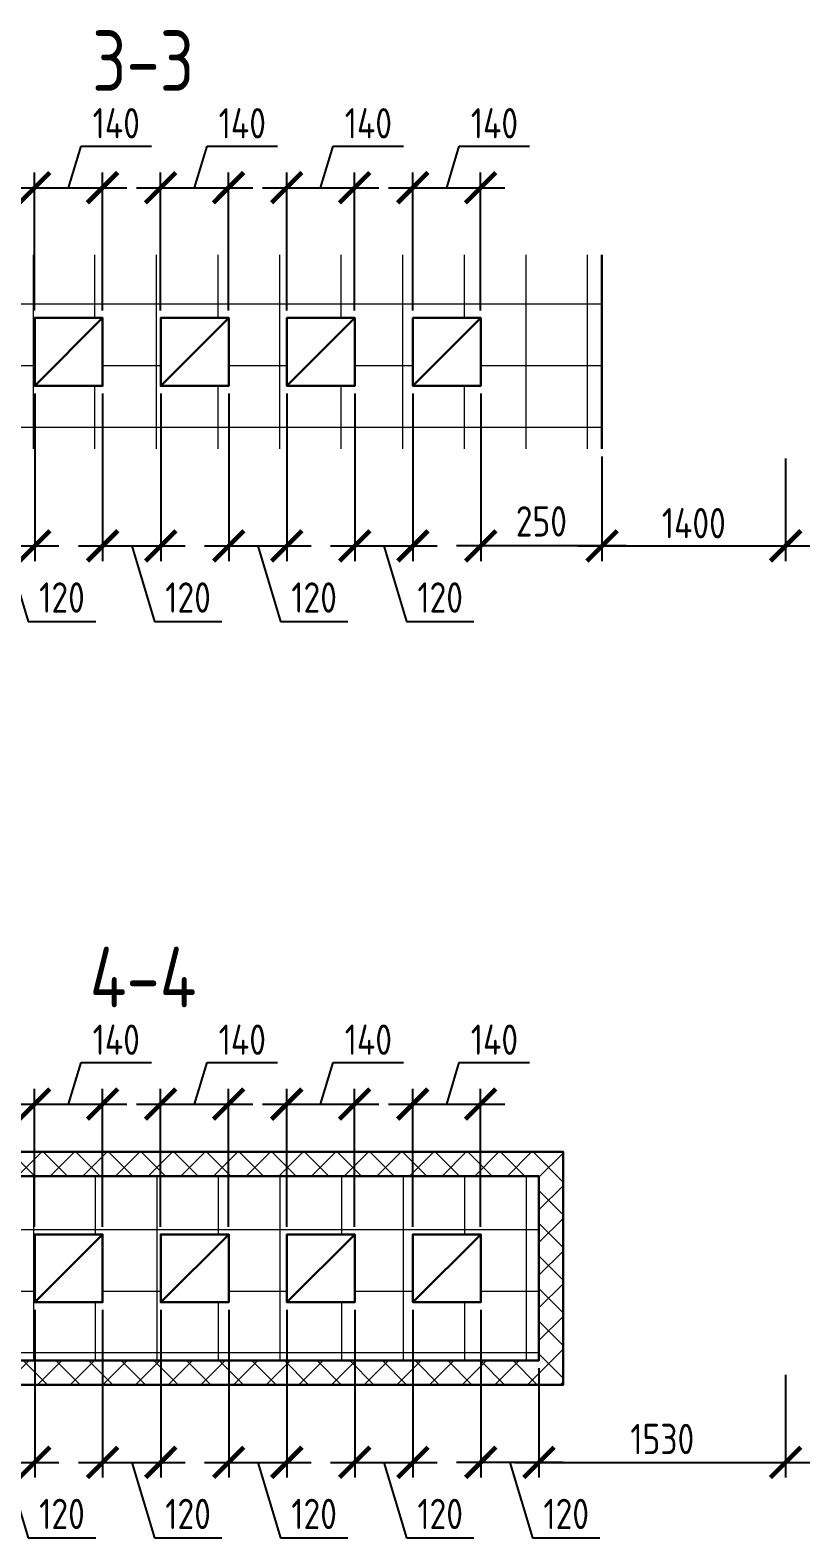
# Model space of a CAD drawing. Header units: millimetres. Extents: x -56498 to 234605, y -296269 to -29969.
# Drawn here: x 182081 to 183690, y -289684 to -286575 of the extents above; entities that cross this region are included whole.
import ezdxf
from ezdxf.enums import TextEntityAlignment as Align

# ---------------------------------------------------------------- set-up
doc = ezdxf.new("R2010")
doc.units = ezdxf.units.MM
doc.header["$LTSCALE"] = 100
doc.header["$PDMODE"] = 35
for name, color, linetype, lineweight in [('0.3', 7, 'Continuous', 30), ('Примітки 0.09', 200, 'Continuous', 9), ('Розміри 0.09', 5, 'Continuous', 9), ('Штрихування 0.09', 253, 'Continuous', 9)]:
    doc.layers.add(name, color=color, linetype=linetype, lineweight=lineweight)
doc.styles.add('GOST 2.304', font='CS_Gost2304.shx')
doc.dimstyles.new('SPDS', dxfattribs={"dimscale": 100, "dimtxt": 2.5, "dimasz": 2.5, "dimexe": 1.25, "dimexo": 0.625, "dimtad": 1, "dimrnd": 0.001, "dimtxsty": 'GOST 2.304', "dimblk": 'ARCHTICK', "dimcen": 2.5, "dimdle": 2, "dimadec": 0, "dimazin": 2, "dimtfac": 0.75, "dimtmove": 1, "dimatfit": 3, "dimfxl": 0, "dimtolj": 1, "dimarcsym": 0})

# ---------------------------------------------------------------- blocks, each defined once
blk = doc.blocks.new('_ArchTick')
at = {"color": 0, "linetype": 'ByBlock', "const_width": 0.15}
blk.add_lwpolyline([(-0.5, -0.5), (0.5, 0.5)], dxfattribs=at)
blk = doc.blocks.new('*D832')
at = {"layer": 'Defpoints', "color": 0, "transparency": 16777216}
for p in [(183260.9210565434, -287438.5828073531), (183639.624003965, -287442.4646420876), (183639.624003965, -287638.5828073531)]:
    blk.add_point(p, dxfattribs=at)
at = {"layer": 'Розміри 0.09', "color": 0, "lineweight": -2, "transparency": 16777216}
for p, q in [((183260.9210565434, -287454.2078073531), (183260.9210565434, -287669.8328073531)), ((183639.624003965, -287458.0896420876), (183639.624003965, -287669.8328073531)), ((183210.9210565434, -287638.5828073531), (183689.624003965, -287638.5828073531))]:
    blk.add_line(p, q, dxfattribs=at)
at = {"layer": 'Розміри 0.09', "color": 0, "lineweight": -2, "transparency": 16777216, "xscale": 62.5, "yscale": 62.5, "zscale": 62.5, "rotation": 180}
blk.add_blockref('_ArchTick', (183260.9210565434, -287638.5828073531), dxfattribs=at)
at = {"layer": 'Розміри 0.09', "color": 0, "lineweight": -2, "transparency": 16777216, "xscale": 62.5, "yscale": 62.5, "zscale": 62.5}
blk.add_blockref('_ArchTick', (183639.624003965, -287638.5828073531), dxfattribs=at)
at = {"layer": 'Розміри 0.09', "color": 0, "transparency": 16777216, "insert": (183450.2725302542, -287591.7078073531), "char_height": 62.5, "attachment_point": 5, "style": 'GOST 2.304'}
blk.add_mtext('\\A1;1400', dxfattribs=at)
blk = doc.blocks.new('*D833')
at = {"layer": 'Defpoints', "color": 0, "transparency": 16777216}
for p in [(182230.6339383752, -286899.9527227195), (182090.6339383752, -287168.5828073529), (182230.6339383752, -287168.5828073529)]:
    blk.add_point(p, dxfattribs=at)
at = {"layer": 'Розміри 0.09', "color": 0, "lineweight": -2, "transparency": 16777216}
for p, q in [((182160.6339383752, -286899.9527227195), (182186.4151883752, -286814.0152227195)), ((182186.4151883752, -286814.0152227195), (182331.7276883752, -286814.0152227195)), ((182090.6339383752, -287152.9578073529), (182090.6339383752, -286868.7027227195)), ((182230.6339383752, -287152.9578073529), (182230.6339383752, -286868.7027227195)), ((182040.6339383752, -286899.9527227195), (182280.6339383752, -286899.9527227195))]:
    blk.add_line(p, q, dxfattribs=at)
at = {"layer": 'Розміри 0.09', "color": 0, "lineweight": -2, "transparency": 16777216, "xscale": 62.5, "yscale": 62.5, "zscale": 62.5, "rotation": 180}
blk.add_blockref('_ArchTick', (182090.6339383752, -286899.9527227195), dxfattribs=at)
at = {"layer": 'Розміри 0.09', "color": 0, "lineweight": -2, "transparency": 16777216, "xscale": 62.5, "yscale": 62.5, "zscale": 62.5}
blk.add_blockref('_ArchTick', (182230.6339383752, -286899.9527227195), dxfattribs=at)
at = {"layer": 'Розміри 0.09', "color": 0, "transparency": 16777216, "insert": (182259.0714383752, -286767.1402227195), "char_height": 62.5, "attachment_point": 5, "style": 'GOST 2.304'}
blk.add_mtext('\\A1;140', dxfattribs=at)
blk = doc.blocks.new('*D835')
at = {"layer": 'Defpoints', "color": 0, "transparency": 16777216}
for p in [(182490.6339383751, -286899.9527227195), (182350.6339383751, -287168.5828073529), (182490.6339383751, -287168.5828073529)]:
    blk.add_point(p, dxfattribs=at)
at = {"layer": 'Розміри 0.09', "color": 0, "lineweight": -2, "transparency": 16777216}
for p, q in [((182420.6339383751, -286899.9527227195), (182446.4151883751, -286814.0152227195)), ((182446.4151883751, -286814.0152227195), (182591.7276883751, -286814.0152227195)), ((182350.6339383751, -287152.9578073529), (182350.6339383751, -286868.7027227195)), ((182490.6339383751, -287152.9578073529), (182490.6339383751, -286868.7027227195)), ((182300.6339383751, -286899.9527227195), (182540.6339383751, -286899.9527227195))]:
    blk.add_line(p, q, dxfattribs=at)
at = {"layer": 'Розміри 0.09', "color": 0, "lineweight": -2, "transparency": 16777216, "xscale": 62.5, "yscale": 62.5, "zscale": 62.5, "rotation": 180}
blk.add_blockref('_ArchTick', (182350.6339383751, -286899.9527227195), dxfattribs=at)
at = {"layer": 'Розміри 0.09', "color": 0, "lineweight": -2, "transparency": 16777216, "xscale": 62.5, "yscale": 62.5, "zscale": 62.5}
blk.add_blockref('_ArchTick', (182490.6339383751, -286899.9527227195), dxfattribs=at)
at = {"layer": 'Розміри 0.09', "color": 0, "transparency": 16777216, "insert": (182519.0714383751, -286767.1402227195), "char_height": 62.5, "attachment_point": 5, "style": 'GOST 2.304'}
blk.add_mtext('\\A1;140', dxfattribs=at)
blk = doc.blocks.new('*D836')
at = {"layer": 'Defpoints', "color": 0, "transparency": 16777216}
for p in [(182750.6339383751, -286899.9527227195), (182610.6339383751, -287168.5828073529), (182750.6339383751, -287168.5828073529)]:
    blk.add_point(p, dxfattribs=at)
at = {"layer": 'Розміри 0.09', "color": 0, "lineweight": -2, "transparency": 16777216}
for p, q in [((182680.6339383751, -286899.9527227195), (182706.4151883751, -286814.0152227195)), ((182706.4151883751, -286814.0152227195), (182851.7276883751, -286814.0152227195)), ((182610.6339383751, -287152.9578073529), (182610.6339383751, -286868.7027227195)), ((182750.6339383751, -287152.9578073529), (182750.6339383751, -286868.7027227195)), ((182560.6339383751, -286899.9527227195), (182800.6339383751, -286899.9527227195))]:
    blk.add_line(p, q, dxfattribs=at)
at = {"layer": 'Розміри 0.09', "color": 0, "lineweight": -2, "transparency": 16777216, "xscale": 62.5, "yscale": 62.5, "zscale": 62.5, "rotation": 180}
blk.add_blockref('_ArchTick', (182610.6339383751, -286899.9527227195), dxfattribs=at)
at = {"layer": 'Розміри 0.09', "color": 0, "lineweight": -2, "transparency": 16777216, "xscale": 62.5, "yscale": 62.5, "zscale": 62.5}
blk.add_blockref('_ArchTick', (182750.6339383751, -286899.9527227195), dxfattribs=at)
at = {"layer": 'Розміри 0.09', "color": 0, "transparency": 16777216, "insert": (182779.0714383751, -286767.1402227195), "char_height": 62.5, "attachment_point": 5, "style": 'GOST 2.304'}
blk.add_mtext('\\A1;140', dxfattribs=at)
blk = doc.blocks.new('*D837')
at = {"layer": 'Defpoints', "color": 0, "transparency": 16777216}
for p in [(183010.6339383751, -286899.9527227195), (182870.6339383751, -287168.5828073529), (183010.6339383751, -287168.5828073529)]:
    blk.add_point(p, dxfattribs=at)
at = {"layer": 'Розміри 0.09', "color": 0, "lineweight": -2, "transparency": 16777216}
for p, q in [((182940.6339383751, -286899.9527227195), (182966.4151883751, -286814.0152227195)), ((182966.4151883751, -286814.0152227195), (183111.7276883751, -286814.0152227195)), ((182870.6339383751, -287152.9578073529), (182870.6339383751, -286868.7027227195)), ((183010.6339383751, -287152.9578073529), (183010.6339383751, -286868.7027227195)), ((182820.6339383751, -286899.9527227195), (183060.6339383751, -286899.9527227195))]:
    blk.add_line(p, q, dxfattribs=at)
at = {"layer": 'Розміри 0.09', "color": 0, "lineweight": -2, "transparency": 16777216, "xscale": 62.5, "yscale": 62.5, "zscale": 62.5, "rotation": 180}
blk.add_blockref('_ArchTick', (182870.6339383751, -286899.9527227195), dxfattribs=at)
at = {"layer": 'Розміри 0.09', "color": 0, "lineweight": -2, "transparency": 16777216, "xscale": 62.5, "yscale": 62.5, "zscale": 62.5}
blk.add_blockref('_ArchTick', (183010.6339383751, -286899.9527227195), dxfattribs=at)
at = {"layer": 'Розміри 0.09', "color": 0, "transparency": 16777216, "insert": (183039.0714383751, -286767.1402227195), "char_height": 62.5, "attachment_point": 5, "style": 'GOST 2.304'}
blk.add_mtext('\\A1;140', dxfattribs=at)
blk = doc.blocks.new('*D839')
at = {"layer": 'Defpoints', "color": 0, "transparency": 16777216}
for p in [(183010.9210565435, -287308.5828073541), (183260.9210565435, -287438.5828073541), (183010.9210565435, -287638.5828073531)]:
    blk.add_point(p, dxfattribs=at)
at = {"layer": 'Розміри 0.09', "color": 0, "lineweight": -2, "transparency": 16777216}
for p, q in [((183010.9210565435, -287324.2078073541), (183010.9210565435, -287669.8328073531)), ((183260.9210565435, -287454.2078073541), (183260.9210565435, -287669.8328073531)), ((183310.9210565435, -287638.5828073531), (182960.9210565435, -287638.5828073531))]:
    blk.add_line(p, q, dxfattribs=at)
at = {"layer": 'Розміри 0.09', "color": 0, "lineweight": -2, "transparency": 16777216, "xscale": 62.5, "yscale": 62.5, "zscale": 62.5, "rotation": 180}
blk.add_blockref('_ArchTick', (183010.9210565435, -287638.5828073531), dxfattribs=at)
at = {"layer": 'Розміри 0.09', "color": 0, "lineweight": -2, "transparency": 16777216, "xscale": 62.5, "yscale": 62.5, "zscale": 62.5}
blk.add_blockref('_ArchTick', (183260.9210565435, -287638.5828073531), dxfattribs=at)
at = {"layer": 'Розміри 0.09', "color": 0, "transparency": 16777216, "insert": (183135.9210565435, -287587.9927452857), "char_height": 62.5, "attachment_point": 5, "style": 'GOST 2.304'}
blk.add_mtext('\\A1;250', dxfattribs=at)
blk = doc.blocks.new('*D840')
at = {"layer": 'Defpoints', "color": 0, "transparency": 16777216}
for p in [(182750.9210565435, -287308.5828073541), (182870.9210565435, -287308.5828073541), (182870.9210565435, -287638.5828073531)]:
    blk.add_point(p, dxfattribs=at)
at = {"layer": 'Розміри 0.09', "color": 0, "lineweight": -2, "transparency": 16777216}
for p, q in [((182750.9210565435, -287324.2078073541), (182750.9210565435, -287669.8328073531)), ((182870.9210565435, -287324.2078073541), (182870.9210565435, -287669.8328073531)), ((182700.9210565435, -287638.5828073531), (182920.9210565435, -287638.5828073531)), ((182810.9210565435, -287638.5828073531), (182857.6308867601, -287794.2822414082)), ((182857.6308867601, -287794.2822414082), (182996.6933867601, -287794.2822414082))]:
    blk.add_line(p, q, dxfattribs=at)
at = {"layer": 'Розміри 0.09', "color": 0, "lineweight": -2, "transparency": 16777216, "xscale": 62.5, "yscale": 62.5, "zscale": 62.5, "rotation": 180}
blk.add_blockref('_ArchTick', (182750.9210565435, -287638.5828073531), dxfattribs=at)
at = {"layer": 'Розміри 0.09', "color": 0, "lineweight": -2, "transparency": 16777216, "xscale": 62.5, "yscale": 62.5, "zscale": 62.5}
blk.add_blockref('_ArchTick', (182870.9210565435, -287638.5828073531), dxfattribs=at)
at = {"layer": 'Розміри 0.09', "color": 0, "transparency": 16777216, "insert": (182927.1621367601, -287744.9865967232), "char_height": 62.5, "attachment_point": 5, "style": 'GOST 2.304'}
blk.add_mtext('\\A1;120', dxfattribs=at)
blk = doc.blocks.new('*D841')
at = {"layer": 'Defpoints', "color": 0, "transparency": 16777216}
for p in [(182490.9210565435, -287308.5828073541), (182610.9210565435, -287308.5828073541), (182610.9210565435, -287638.5828073531)]:
    blk.add_point(p, dxfattribs=at)
at = {"layer": 'Розміри 0.09', "color": 0, "lineweight": -2, "transparency": 16777216}
for p, q in [((182490.9210565435, -287324.2078073541), (182490.9210565435, -287669.8328073531)), ((182610.9210565435, -287324.2078073541), (182610.9210565435, -287669.8328073531)), ((182440.9210565435, -287638.5828073531), (182660.9210565435, -287638.5828073531)), ((182550.9210565435, -287638.5828073531), (182597.6308867601, -287794.2822414082)), ((182597.6308867601, -287794.2822414082), (182736.6933867601, -287794.2822414082))]:
    blk.add_line(p, q, dxfattribs=at)
at = {"layer": 'Розміри 0.09', "color": 0, "lineweight": -2, "transparency": 16777216, "xscale": 62.5, "yscale": 62.5, "zscale": 62.5, "rotation": 180}
blk.add_blockref('_ArchTick', (182490.9210565435, -287638.5828073531), dxfattribs=at)
at = {"layer": 'Розміри 0.09', "color": 0, "lineweight": -2, "transparency": 16777216, "xscale": 62.5, "yscale": 62.5, "zscale": 62.5}
blk.add_blockref('_ArchTick', (182610.9210565435, -287638.5828073531), dxfattribs=at)
at = {"layer": 'Розміри 0.09', "color": 0, "transparency": 16777216, "insert": (182667.1621367601, -287744.9865967232), "char_height": 62.5, "attachment_point": 5, "style": 'GOST 2.304'}
blk.add_mtext('\\A1;120', dxfattribs=at)
blk = doc.blocks.new('*D842')
at = {"layer": 'Defpoints', "color": 0, "transparency": 16777216}
for p in [(182230.9210565436, -287308.5828073541), (182350.9210565436, -287308.5828073541), (182350.9210565436, -287638.5828073531)]:
    blk.add_point(p, dxfattribs=at)
at = {"layer": 'Розміри 0.09', "color": 0, "lineweight": -2, "transparency": 16777216}
for p, q in [((182230.9210565436, -287324.2078073541), (182230.9210565436, -287669.8328073531)), ((182350.9210565436, -287324.2078073541), (182350.9210565436, -287669.8328073531)), ((182180.9210565436, -287638.5828073531), (182400.9210565436, -287638.5828073531)), ((182290.9210565436, -287638.5828073531), (182337.6308867601, -287794.2822414082)), ((182337.6308867601, -287794.2822414082), (182476.6933867601, -287794.2822414082))]:
    blk.add_line(p, q, dxfattribs=at)
at = {"layer": 'Розміри 0.09', "color": 0, "lineweight": -2, "transparency": 16777216, "xscale": 62.5, "yscale": 62.5, "zscale": 62.5, "rotation": 180}
blk.add_blockref('_ArchTick', (182230.9210565436, -287638.5828073531), dxfattribs=at)
at = {"layer": 'Розміри 0.09', "color": 0, "lineweight": -2, "transparency": 16777216, "xscale": 62.5, "yscale": 62.5, "zscale": 62.5}
blk.add_blockref('_ArchTick', (182350.9210565436, -287638.5828073531), dxfattribs=at)
at = {"layer": 'Розміри 0.09', "color": 0, "transparency": 16777216, "insert": (182407.1621367601, -287744.9865967232), "char_height": 62.5, "attachment_point": 5, "style": 'GOST 2.304'}
blk.add_mtext('\\A1;120', dxfattribs=at)
blk = doc.blocks.new('*D843')
at = {"layer": 'Defpoints', "color": 0, "transparency": 16777216}
for p in [(181970.9210565436, -287308.5828073542), (182090.9210565436, -287308.5828073542), (182090.9210565436, -287638.5828073531)]:
    blk.add_point(p, dxfattribs=at)
at = {"layer": 'Розміри 0.09', "color": 0, "lineweight": -2, "transparency": 16777216}
for p, q in [((181970.9210565436, -287324.2078073542), (181970.9210565436, -287669.8328073531)), ((182090.9210565436, -287324.2078073542), (182090.9210565436, -287669.8328073531)), ((181920.9210565436, -287638.5828073531), (182140.9210565436, -287638.5828073531)), ((182030.9210565436, -287638.5828073531), (182077.6308867601, -287794.2822414082)), ((182077.6308867601, -287794.2822414082), (182216.6933867601, -287794.2822414082))]:
    blk.add_line(p, q, dxfattribs=at)
at = {"layer": 'Розміри 0.09', "color": 0, "lineweight": -2, "transparency": 16777216, "xscale": 62.5, "yscale": 62.5, "zscale": 62.5, "rotation": 180}
blk.add_blockref('_ArchTick', (181970.9210565436, -287638.5828073531), dxfattribs=at)
at = {"layer": 'Розміри 0.09', "color": 0, "lineweight": -2, "transparency": 16777216, "xscale": 62.5, "yscale": 62.5, "zscale": 62.5}
blk.add_blockref('_ArchTick', (182090.9210565436, -287638.5828073531), dxfattribs=at)
at = {"layer": 'Розміри 0.09', "color": 0, "transparency": 16777216, "insert": (182147.1621367601, -287744.9865967232), "char_height": 62.5, "attachment_point": 5, "style": 'GOST 2.304'}
blk.add_mtext('\\A1;120', dxfattribs=at)
blk = doc.blocks.new('*D891')
at = {"layer": 'Defpoints', "color": 0, "transparency": 16777216}
for p in [(183130.9210565435, -289318.1462649386), (183639.624003965, -289332.0280996742), (183639.624003965, -289528.1462649397)]:
    blk.add_point(p, dxfattribs=at)
at = {"layer": 'Розміри 0.09', "color": 0, "lineweight": -2, "transparency": 16777216}
for p, q in [((183130.9210565435, -289333.7712649386), (183130.9210565435, -289559.3962649397)), ((183639.624003965, -289347.6530996742), (183639.624003965, -289559.3962649397)), ((183080.9210565435, -289528.1462649397), (183689.624003965, -289528.1462649397))]:
    blk.add_line(p, q, dxfattribs=at)
at = {"layer": 'Розміри 0.09', "color": 0, "lineweight": -2, "transparency": 16777216, "xscale": 62.5, "yscale": 62.5, "zscale": 62.5, "rotation": 180}
blk.add_blockref('_ArchTick', (183130.9210565435, -289528.1462649397), dxfattribs=at)
at = {"layer": 'Розміри 0.09', "color": 0, "lineweight": -2, "transparency": 16777216, "xscale": 62.5, "yscale": 62.5, "zscale": 62.5}
blk.add_blockref('_ArchTick', (183639.624003965, -289528.1462649397), dxfattribs=at)
at = {"layer": 'Розміри 0.09', "color": 0, "transparency": 16777216, "insert": (183385.2725302542, -289479.9768475574), "char_height": 62.5, "attachment_point": 5, "style": 'GOST 2.304'}
blk.add_mtext('\\A1;1530', dxfattribs=at)
blk = doc.blocks.new('*D878')
at = {"layer": 'Defpoints', "color": 0, "transparency": 16777216}
for p in [(182230.6339383752, -288789.5161803061), (182090.6339383752, -289058.1462649396), (182230.6339383752, -289058.1462649396)]:
    blk.add_point(p, dxfattribs=at)
at = {"layer": 'Розміри 0.09', "color": 0, "lineweight": -2, "transparency": 16777216}
for p, q in [((182160.6339383752, -288789.5161803061), (182186.4151883752, -288703.5786803061)), ((182186.4151883752, -288703.5786803061), (182331.7276883752, -288703.5786803061)), ((182090.6339383752, -289042.5212649396), (182090.6339383752, -288758.2661803061)), ((182230.6339383752, -289042.5212649396), (182230.6339383752, -288758.2661803061)), ((182040.6339383752, -288789.5161803061), (182280.6339383752, -288789.5161803061))]:
    blk.add_line(p, q, dxfattribs=at)
at = {"layer": 'Розміри 0.09', "color": 0, "lineweight": -2, "transparency": 16777216, "xscale": 62.5, "yscale": 62.5, "zscale": 62.5, "rotation": 180}
blk.add_blockref('_ArchTick', (182090.6339383752, -288789.5161803061), dxfattribs=at)
at = {"layer": 'Розміри 0.09', "color": 0, "lineweight": -2, "transparency": 16777216, "xscale": 62.5, "yscale": 62.5, "zscale": 62.5}
blk.add_blockref('_ArchTick', (182230.6339383752, -288789.5161803061), dxfattribs=at)
at = {"layer": 'Розміри 0.09', "color": 0, "transparency": 16777216, "insert": (182259.0714383752, -288656.7036803061), "char_height": 62.5, "attachment_point": 5, "style": 'GOST 2.304'}
blk.add_mtext('\\A1;140', dxfattribs=at)
blk = doc.blocks.new('*D880')
at = {"layer": 'Defpoints', "color": 0, "transparency": 16777216}
for p in [(182490.6339383751, -288789.5161803061), (182350.6339383751, -289058.1462649396), (182490.6339383751, -289058.1462649396)]:
    blk.add_point(p, dxfattribs=at)
at = {"layer": 'Розміри 0.09', "color": 0, "lineweight": -2, "transparency": 16777216}
for p, q in [((182420.6339383751, -288789.5161803061), (182446.4151883751, -288703.5786803061)), ((182446.4151883751, -288703.5786803061), (182591.7276883751, -288703.5786803061)), ((182350.6339383751, -289042.5212649396), (182350.6339383751, -288758.2661803061)), ((182490.6339383751, -289042.5212649396), (182490.6339383751, -288758.2661803061)), ((182300.6339383751, -288789.5161803061), (182540.6339383751, -288789.5161803061))]:
    blk.add_line(p, q, dxfattribs=at)
at = {"layer": 'Розміри 0.09', "color": 0, "lineweight": -2, "transparency": 16777216, "xscale": 62.5, "yscale": 62.5, "zscale": 62.5, "rotation": 180}
blk.add_blockref('_ArchTick', (182350.6339383751, -288789.5161803061), dxfattribs=at)
at = {"layer": 'Розміри 0.09', "color": 0, "lineweight": -2, "transparency": 16777216, "xscale": 62.5, "yscale": 62.5, "zscale": 62.5}
blk.add_blockref('_ArchTick', (182490.6339383751, -288789.5161803061), dxfattribs=at)
at = {"layer": 'Розміри 0.09', "color": 0, "transparency": 16777216, "insert": (182519.0714383751, -288656.7036803061), "char_height": 62.5, "attachment_point": 5, "style": 'GOST 2.304'}
blk.add_mtext('\\A1;140', dxfattribs=at)
blk = doc.blocks.new('*D881')
at = {"layer": 'Defpoints', "color": 0, "transparency": 16777216}
for p in [(182750.6339383751, -288789.5161803061), (182610.6339383751, -289058.1462649396), (182750.6339383751, -289058.1462649396)]:
    blk.add_point(p, dxfattribs=at)
at = {"layer": 'Розміри 0.09', "color": 0, "lineweight": -2, "transparency": 16777216}
for p, q in [((182680.6339383751, -288789.5161803061), (182706.4151883751, -288703.5786803061)), ((182706.4151883751, -288703.5786803061), (182851.7276883751, -288703.5786803061)), ((182610.6339383751, -289042.5212649396), (182610.6339383751, -288758.2661803061)), ((182750.6339383751, -289042.5212649396), (182750.6339383751, -288758.2661803061)), ((182560.6339383751, -288789.5161803061), (182800.6339383751, -288789.5161803061))]:
    blk.add_line(p, q, dxfattribs=at)
at = {"layer": 'Розміри 0.09', "color": 0, "lineweight": -2, "transparency": 16777216, "xscale": 62.5, "yscale": 62.5, "zscale": 62.5, "rotation": 180}
blk.add_blockref('_ArchTick', (182610.6339383751, -288789.5161803061), dxfattribs=at)
at = {"layer": 'Розміри 0.09', "color": 0, "lineweight": -2, "transparency": 16777216, "xscale": 62.5, "yscale": 62.5, "zscale": 62.5}
blk.add_blockref('_ArchTick', (182750.6339383751, -288789.5161803061), dxfattribs=at)
at = {"layer": 'Розміри 0.09', "color": 0, "transparency": 16777216, "insert": (182779.0714383751, -288656.7036803061), "char_height": 62.5, "attachment_point": 5, "style": 'GOST 2.304'}
blk.add_mtext('\\A1;140', dxfattribs=at)
blk = doc.blocks.new('*D882')
at = {"layer": 'Defpoints', "color": 0, "transparency": 16777216}
for p in [(183010.6339383751, -288789.5161803061), (182870.6339383751, -289058.1462649396), (183010.6339383751, -289058.1462649396)]:
    blk.add_point(p, dxfattribs=at)
at = {"layer": 'Розміри 0.09', "color": 0, "lineweight": -2, "transparency": 16777216}
for p, q in [((182940.6339383751, -288789.5161803061), (182966.4151883751, -288703.5786803061)), ((182966.4151883751, -288703.5786803061), (183111.7276883751, -288703.5786803061)), ((182870.6339383751, -289042.5212649396), (182870.6339383751, -288758.2661803061)), ((183010.6339383751, -289042.5212649396), (183010.6339383751, -288758.2661803061)), ((182820.6339383751, -288789.5161803061), (183060.6339383751, -288789.5161803061))]:
    blk.add_line(p, q, dxfattribs=at)
at = {"layer": 'Розміри 0.09', "color": 0, "lineweight": -2, "transparency": 16777216, "xscale": 62.5, "yscale": 62.5, "zscale": 62.5, "rotation": 180}
blk.add_blockref('_ArchTick', (182870.6339383751, -288789.5161803061), dxfattribs=at)
at = {"layer": 'Розміри 0.09', "color": 0, "lineweight": -2, "transparency": 16777216, "xscale": 62.5, "yscale": 62.5, "zscale": 62.5}
blk.add_blockref('_ArchTick', (183010.6339383751, -288789.5161803061), dxfattribs=at)
at = {"layer": 'Розміри 0.09', "color": 0, "transparency": 16777216, "insert": (183039.0714383751, -288656.7036803061), "char_height": 62.5, "attachment_point": 5, "style": 'GOST 2.304'}
blk.add_mtext('\\A1;140', dxfattribs=at)
blk = doc.blocks.new('*D884')
at = {"layer": 'Defpoints', "color": 0, "transparency": 16777216}
for p in [(183010.9210565435, -289198.1462649407), (183130.9210565435, -289318.1462649396), (183010.9210565435, -289528.1462649397)]:
    blk.add_point(p, dxfattribs=at)
at = {"layer": 'Розміри 0.09', "color": 0, "lineweight": -2, "transparency": 16777216}
for p, q in [((183010.9210565435, -289213.7712649407), (183010.9210565435, -289559.3962649397)), ((183130.9210565435, -289333.7712649396), (183130.9210565435, -289559.3962649397)), ((183180.9210565435, -289528.1462649397), (182960.9210565435, -289528.1462649397)), ((183070.9210565435, -289528.1462649397), (183117.6308867601, -289683.8456989949)), ((183117.6308867601, -289683.8456989949), (183256.6933867601, -289683.8456989949))]:
    blk.add_line(p, q, dxfattribs=at)
at = {"layer": 'Розміри 0.09', "color": 0, "lineweight": -2, "transparency": 16777216, "xscale": 62.5, "yscale": 62.5, "zscale": 62.5, "rotation": 180}
blk.add_blockref('_ArchTick', (183010.9210565435, -289528.1462649397), dxfattribs=at)
at = {"layer": 'Розміри 0.09', "color": 0, "lineweight": -2, "transparency": 16777216, "xscale": 62.5, "yscale": 62.5, "zscale": 62.5}
blk.add_blockref('_ArchTick', (183130.9210565435, -289528.1462649397), dxfattribs=at)
at = {"layer": 'Розміри 0.09', "color": 0, "transparency": 16777216, "insert": (183187.1621367601, -289634.5500543098), "char_height": 62.5, "attachment_point": 5, "style": 'GOST 2.304'}
blk.add_mtext('\\A1;120', dxfattribs=at)
blk = doc.blocks.new('*D885')
at = {"layer": 'Defpoints', "color": 0, "transparency": 16777216}
for p in [(182750.9210565435, -289198.1462649407), (182870.9210565435, -289198.1462649407), (182870.9210565435, -289528.1462649397)]:
    blk.add_point(p, dxfattribs=at)
at = {"layer": 'Розміри 0.09', "color": 0, "lineweight": -2, "transparency": 16777216}
for p, q in [((182750.9210565435, -289213.7712649407), (182750.9210565435, -289559.3962649397)), ((182870.9210565435, -289213.7712649407), (182870.9210565435, -289559.3962649397)), ((182700.9210565435, -289528.1462649397), (182920.9210565435, -289528.1462649397)), ((182810.9210565435, -289528.1462649397), (182857.6308867601, -289683.8456989949)), ((182857.6308867601, -289683.8456989949), (182996.6933867601, -289683.8456989949))]:
    blk.add_line(p, q, dxfattribs=at)
at = {"layer": 'Розміри 0.09', "color": 0, "lineweight": -2, "transparency": 16777216, "xscale": 62.5, "yscale": 62.5, "zscale": 62.5, "rotation": 180}
blk.add_blockref('_ArchTick', (182750.9210565435, -289528.1462649397), dxfattribs=at)
at = {"layer": 'Розміри 0.09', "color": 0, "lineweight": -2, "transparency": 16777216, "xscale": 62.5, "yscale": 62.5, "zscale": 62.5}
blk.add_blockref('_ArchTick', (182870.9210565435, -289528.1462649397), dxfattribs=at)
at = {"layer": 'Розміри 0.09', "color": 0, "transparency": 16777216, "insert": (182927.1621367601, -289634.5500543098), "char_height": 62.5, "attachment_point": 5, "style": 'GOST 2.304'}
blk.add_mtext('\\A1;120', dxfattribs=at)
blk = doc.blocks.new('*D886')
at = {"layer": 'Defpoints', "color": 0, "transparency": 16777216}
for p in [(182490.9210565435, -289198.1462649407), (182610.9210565435, -289198.1462649407), (182610.9210565435, -289528.1462649397)]:
    blk.add_point(p, dxfattribs=at)
at = {"layer": 'Розміри 0.09', "color": 0, "lineweight": -2, "transparency": 16777216}
for p, q in [((182490.9210565435, -289213.7712649407), (182490.9210565435, -289559.3962649397)), ((182610.9210565435, -289213.7712649407), (182610.9210565435, -289559.3962649397)), ((182440.9210565435, -289528.1462649397), (182660.9210565435, -289528.1462649397)), ((182550.9210565435, -289528.1462649397), (182597.6308867601, -289683.8456989949)), ((182597.6308867601, -289683.8456989949), (182736.6933867601, -289683.8456989949))]:
    blk.add_line(p, q, dxfattribs=at)
at = {"layer": 'Розміри 0.09', "color": 0, "lineweight": -2, "transparency": 16777216, "xscale": 62.5, "yscale": 62.5, "zscale": 62.5, "rotation": 180}
blk.add_blockref('_ArchTick', (182490.9210565435, -289528.1462649397), dxfattribs=at)
at = {"layer": 'Розміри 0.09', "color": 0, "lineweight": -2, "transparency": 16777216, "xscale": 62.5, "yscale": 62.5, "zscale": 62.5}
blk.add_blockref('_ArchTick', (182610.9210565435, -289528.1462649397), dxfattribs=at)
at = {"layer": 'Розміри 0.09', "color": 0, "transparency": 16777216, "insert": (182667.1621367601, -289634.5500543098), "char_height": 62.5, "attachment_point": 5, "style": 'GOST 2.304'}
blk.add_mtext('\\A1;120', dxfattribs=at)
blk = doc.blocks.new('*D887')
at = {"layer": 'Defpoints', "color": 0, "transparency": 16777216}
for p in [(182230.9210565436, -289198.1462649407), (182350.9210565436, -289198.1462649407), (182350.9210565436, -289528.1462649397)]:
    blk.add_point(p, dxfattribs=at)
at = {"layer": 'Розміри 0.09', "color": 0, "lineweight": -2, "transparency": 16777216}
for p, q in [((182230.9210565436, -289213.7712649407), (182230.9210565436, -289559.3962649397)), ((182350.9210565436, -289213.7712649407), (182350.9210565436, -289559.3962649397)), ((182180.9210565436, -289528.1462649397), (182400.9210565436, -289528.1462649397)), ((182290.9210565436, -289528.1462649397), (182337.6308867601, -289683.8456989949)), ((182337.6308867601, -289683.8456989949), (182476.6933867601, -289683.8456989949))]:
    blk.add_line(p, q, dxfattribs=at)
at = {"layer": 'Розміри 0.09', "color": 0, "lineweight": -2, "transparency": 16777216, "xscale": 62.5, "yscale": 62.5, "zscale": 62.5, "rotation": 180}
blk.add_blockref('_ArchTick', (182230.9210565436, -289528.1462649397), dxfattribs=at)
at = {"layer": 'Розміри 0.09', "color": 0, "lineweight": -2, "transparency": 16777216, "xscale": 62.5, "yscale": 62.5, "zscale": 62.5}
blk.add_blockref('_ArchTick', (182350.9210565436, -289528.1462649397), dxfattribs=at)
at = {"layer": 'Розміри 0.09', "color": 0, "transparency": 16777216, "insert": (182407.1621367601, -289634.5500543098), "char_height": 62.5, "attachment_point": 5, "style": 'GOST 2.304'}
blk.add_mtext('\\A1;120', dxfattribs=at)
blk = doc.blocks.new('*D888')
at = {"layer": 'Defpoints', "color": 0, "transparency": 16777216}
for p in [(181970.9210565436, -289198.1462649408), (182090.9210565436, -289198.1462649408), (182090.9210565436, -289528.1462649397)]:
    blk.add_point(p, dxfattribs=at)
at = {"layer": 'Розміри 0.09', "color": 0, "lineweight": -2, "transparency": 16777216}
for p, q in [((181970.9210565436, -289213.7712649408), (181970.9210565436, -289559.3962649397)), ((182090.9210565436, -289213.7712649408), (182090.9210565436, -289559.3962649397)), ((181920.9210565436, -289528.1462649397), (182140.9210565436, -289528.1462649397)), ((182030.9210565436, -289528.1462649397), (182077.6308867601, -289683.8456989949)), ((182077.6308867601, -289683.8456989949), (182216.6933867601, -289683.8456989949))]:
    blk.add_line(p, q, dxfattribs=at)
at = {"layer": 'Розміри 0.09', "color": 0, "lineweight": -2, "transparency": 16777216, "xscale": 62.5, "yscale": 62.5, "zscale": 62.5, "rotation": 180}
blk.add_blockref('_ArchTick', (181970.9210565436, -289528.1462649397), dxfattribs=at)
at = {"layer": 'Розміри 0.09', "color": 0, "lineweight": -2, "transparency": 16777216, "xscale": 62.5, "yscale": 62.5, "zscale": 62.5}
blk.add_blockref('_ArchTick', (182090.9210565436, -289528.1462649397), dxfattribs=at)
at = {"layer": 'Розміри 0.09', "color": 0, "transparency": 16777216, "insert": (182147.1621367601, -289634.5500543098), "char_height": 62.5, "attachment_point": 5, "style": 'GOST 2.304'}
blk.add_mtext('\\A1;120', dxfattribs=at)

msp = doc.modelspace()

# ---------------------------------------------------------------- hatches: boundary and pattern name
at = {"layer": 'Штрихування 0.09', "ltscale": 0.25}
h = msp.add_hatch(dxfattribs=at)
h.set_pattern_fill('NET', color=256, scale=40, style=0)
h.set_pattern_definition([(0, (-35589.87387456864, -2659.719622039935), (0, 127), []), (90, (-35589.87387456864, -2659.719622039935), (-127, 7.776507174585691e-15), [])])
h.paths.add_polyline_path([(182870.9210565436, -287168.582807353), (183010.9210565435, -287168.582807353), (183010.9210565435, -287308.582807353), (182870.9210565435, -287308.582807353), (182870.9210565436, -287168.582807353)], flags=0)
h.paths.add_polyline_path([(182230.9210565435, -287168.582807353), (182230.9210565435, -287308.582807353), (182090.9210565435, -287308.582807353), (182090.9210565435, -287168.582807353), (182230.9210565435, -287168.582807353)], flags=0)
h.paths.add_polyline_path([(182610.9210565435, -287168.582807353), (182750.9210565435, -287168.582807353), (182750.9210565435, -287308.582807353), (182610.9210565435, -287308.582807353), (182610.9210565435, -287168.582807353)], flags=0)
h.paths.add_polyline_path([(182490.9210565435, -287168.582807353), (182490.9210565435, -287308.582807353), (182350.9210565435, -287308.582807353), (182350.9210565435, -287168.582807353), (182490.9210565435, -287168.582807353)], flags=0)
h.paths.add_polyline_path([(183260.9210565435, -287038.5828073531), (181710.9210565435, -287038.5828073531), (181710.9210565435, -287168.5828073531), (181710.9210565435, -287308.5828073531), (181570.9210565435, -287308.5828073531), (181570.9210565435, -287168.5828073531), (181570.9210565435, -287038.5828073531), (181320.9210565435, -287038.5828073531), (181320.9210565436, -287438.5828073531), (181830.9210565435, -287438.5828073531), (181830.9210565435, -287308.582807353), (181830.9210565435, -287168.5828073531), (181970.9210565435, -287168.5828073531), (181970.9210565435, -287308.5828073531), (181970.9210565435, -287438.5828073531), (183260.9210565434, -287438.5828073531), (183260.9210565435, -287038.5828073531)], flags=0)
h = msp.add_hatch(dxfattribs=at)
h.set_pattern_fill('ANSI37', color=256, scale=15, angle=90, style=0)
h.set_pattern_definition([(135, (1368.125, -250), (-33.67596045400933, -33.67596045400932), []), (225, (1368.125, -250), (33.67596045400932, -33.67596045400933), [])])
h.paths.add_polyline_path([(183180.9210565435, -288888.1462649397), (181400.9210565436, -288888.1462649397), (181587.5235969221, -288938.1462649397), (183130.9210565435, -288938.1462649397), (183130.9210565435, -289318.1462649396), (183005.7029037976, -289318.1462649396), (183180.9210565435, -289365.0958274672)])
h.paths.add_polyline_path([(183005.7029037977, -289318.1462649396), (181450.9210565435, -289318.1462649396), (181450.9210565435, -288938.1462649397), (181587.523596922, -288938.1462649397), (181400.9210565435, -288888.1462649397), (181400.9210565435, -289368.1462649396), (183180.9210565435, -289368.1462649396), (183180.9210565435, -289365.0958274672)])
h = msp.add_hatch(dxfattribs=at)
h.set_pattern_fill('NET', color=256, scale=40, style=0)
h.set_pattern_definition([(0, (1368.125, -250), (0, 127), []), (90, (1368.125, -250), (-127, 7.776507174585691e-15), [])])
h.paths.add_polyline_path([(183130.9210565435, -288938.1462649397), (181587.5235969221, -288938.1462649397), (182090.9210565435, -289073.0312077172), (182090.9210565435, -289058.1462649396), (182230.9210565435, -289058.1462649396), (182230.9210565435, -289110.5440946576), (182350.9210565435, -289142.6979977493), (182350.9210565435, -289058.1462649397), (182490.9210565435, -289058.1462649396), (182490.9210565435, -289180.2108846896), (183005.7029037976, -289318.1462649396), (183130.9210565435, -289318.1462649396)])
h.paths.add_polyline_path([(182610.9210565437, -289058.1462649397), (182750.9210565435, -289058.1462649396), (182750.9210565435, -289198.1462649396), (182610.9210565435, -289198.1462649396)], flags=16)
h.paths.add_polyline_path([(182870.9210565439, -289058.1462649397), (183010.9210565435, -289058.1462649396), (183010.9210565435, -289198.1462649396), (182870.9210565435, -289198.1462649396)], flags=16)
h.paths.add_polyline_path([(182490.9210565435, -289180.2108846896), (182490.9210565435, -289198.1462649396), (182350.9210565435, -289198.1462649396), (182350.9210565435, -289142.6979977493), (182230.9210565435, -289110.5440946575), (182230.9210565435, -289198.1462649396), (182090.9210565435, -289198.1462649396), (182090.9210565435, -289073.0312077173), (181587.5235969219, -288938.1462649397), (181450.9210565435, -288938.1462649397), (181450.9210565435, -289318.1462649396), (183005.7029037976, -289318.1462649396)])
h.paths.add_polyline_path([(181970.9210565434, -289198.1462649397), (181830.9210565435, -289198.1462649397), (181830.9210565435, -289058.1462649397), (181970.9210565435, -289058.1462649397)], flags=16)
h.paths.add_polyline_path([(181710.9210565435, -289198.1462649397), (181570.9210565435, -289198.1462649397), (181570.9210565435, -289058.1462649397), (181710.9210565435, -289058.1462649397)], flags=16)

# ---------------------------------------------------------------- linework, layer by layer
at = {"layer": '0.3', "ltscale": 0.25}
msp.add_line((183260.9210565435, -287038.5828073531), (183260.9210565434, -287438.5828073531), dxfattribs=at)
for points in [[(182230.9210565435, -287168.582807353), (182230.9210565435, -287308.582807353), (182090.9210565435, -287308.582807353), (182230.9210565435, -287168.582807353), (182090.9210565435, -287168.582807353), (182090.9210565435, -287308.582807353)], [(182490.9210565435, -287168.582807353), (182490.9210565435, -287308.582807353), (182350.9210565435, -287308.582807353), (182490.9210565435, -287168.582807353), (182350.9210565435, -287168.582807353), (182350.9210565435, -287308.582807353)], [(182750.9210565435, -287168.582807353), (182750.9210565435, -287308.582807353), (182610.9210565435, -287308.582807353), (182750.9210565435, -287168.582807353), (182610.9210565435, -287168.582807353), (182610.9210565435, -287308.582807353)], [(183010.9210565435, -287168.582807353), (183010.9210565435, -287308.582807353), (182870.9210565435, -287308.582807353), (183010.9210565435, -287168.582807353), (182870.9210565435, -287168.582807353), (182870.9210565435, -287308.582807353)], [(182230.9210565435, -289058.1462649396), (182230.9210565435, -289198.1462649396), (182090.9210565435, -289198.1462649396), (182230.9210565435, -289058.1462649396), (182090.9210565435, -289058.1462649396), (182090.9210565435, -289198.1462649396)], [(182490.9210565435, -289058.1462649396), (182490.9210565435, -289198.1462649396), (182350.9210565435, -289198.1462649396), (182490.9210565435, -289058.1462649396), (182350.9210565435, -289058.1462649396), (182350.9210565435, -289198.1462649396)], [(182750.9210565435, -289058.1462649396), (182750.9210565435, -289198.1462649396), (182610.9210565435, -289198.1462649396), (182750.9210565435, -289058.1462649396), (182610.9210565435, -289058.1462649396), (182610.9210565435, -289198.1462649396)], [(183010.9210565435, -289058.1462649396), (183010.9210565435, -289198.1462649396), (182870.9210565435, -289198.1462649396), (183010.9210565435, -289058.1462649396), (182870.9210565435, -289058.1462649396), (182870.9210565435, -289198.1462649396)]]:
    msp.add_lwpolyline(points, dxfattribs=at)
for points in [[(181400.9210565435, -288888.1462649397), (183180.9210565435, -288888.1462649397), (183180.9210565435, -289368.1462649396), (181400.9210565435, -289368.1462649396)], [(181450.9210565435, -288938.1462649397), (183130.9210565435, -288938.1462649397), (183130.9210565435, -289318.1462649396), (181450.9210565435, -289318.1462649396)]]:
    msp.add_lwpolyline(points, close=True, dxfattribs=at)

# ---------------------------------------------------------------- texts
at = {"layer": 'Примітки 0.09', "ltscale": 0.25, "style": 'GOST 2.304'}
for s, p in [('3-3', (182314.452248496, -286700.5571530005)), ('4-4', (182314.452248496, -288590.1206105871))]:
    msp.add_text(s, height=125, dxfattribs=at).set_placement(p, align=Align.CENTER)

# ---------------------------------------------------------------- dimensions: what is measured, and where the dimension line sits
at = {"layer": 'Розміри 0.09'}
for base, p1, p2, picture, middle in [((182230.6339383752, -286899.9527227195), (182090.6339383752, -287168.5828073529), (182230.6339383752, -287168.5828073529), '*D833', (182202.0401883752, -286767.1402227195)), ((182490.6339383751, -286899.9527227195), (182350.6339383751, -287168.5828073529), (182490.6339383751, -287168.5828073529), '*D835', (182462.0401883751, -286767.1402227195)), ((182750.6339383751, -286899.9527227195), (182610.6339383751, -287168.5828073529), (182750.6339383751, -287168.5828073529), '*D836', (182722.0401883751, -286767.1402227195)), ((183010.6339383751, -286899.9527227195), (182870.6339383751, -287168.5828073529), (183010.6339383751, -287168.5828073529), '*D837', (182982.0401883751, -286767.1402227195)), ((182090.9210565436, -287638.5828073531), (181970.9210565436, -287308.5828073542), (182090.9210565436, -287308.5828073542), '*D843', (182093.2558867601, -287744.9865967232)), ((182350.9210565436, -287638.5828073531), (182230.9210565436, -287308.5828073541), (182350.9210565436, -287308.5828073541), '*D842', (182353.2558867601, -287744.9865967232)), ((182610.9210565435, -287638.5828073531), (182490.9210565435, -287308.5828073541), (182610.9210565435, -287308.5828073541), '*D841', (182613.2558867601, -287744.9865967232)), ((182870.9210565435, -287638.5828073531), (182750.9210565435, -287308.5828073541), (182870.9210565435, -287308.5828073541), '*D840', (182873.2558867601, -287744.9865967232)), ((183010.9210565435, -287638.5828073531), (183260.9210565435, -287438.5828073541), (183010.9210565435, -287308.5828073541), '*D839', (183135.9210565435, -287587.9927452857)), ((182230.6339383752, -288789.5161803061), (182090.6339383752, -289058.1462649396), (182230.6339383752, -289058.1462649396), '*D878', (182202.0401883752, -288656.7036803061)), ((182490.6339383751, -288789.5161803061), (182350.6339383751, -289058.1462649396), (182490.6339383751, -289058.1462649396), '*D880', (182462.0401883751, -288656.7036803061)), ((182750.6339383751, -288789.5161803061), (182610.6339383751, -289058.1462649396), (182750.6339383751, -289058.1462649396), '*D881', (182722.0401883751, -288656.7036803061)), ((183010.6339383751, -288789.5161803061), (182870.6339383751, -289058.1462649396), (183010.6339383751, -289058.1462649396), '*D882', (182982.0401883751, -288656.7036803061)), ((182090.9210565436, -289528.1462649397), (181970.9210565436, -289198.1462649408), (182090.9210565436, -289198.1462649408), '*D888', (182093.2558867601, -289634.5500543098)), ((182350.9210565436, -289528.1462649397), (182230.9210565436, -289198.1462649407), (182350.9210565436, -289198.1462649407), '*D887', (182353.2558867601, -289634.5500543098)), ((182610.9210565435, -289528.1462649397), (182490.9210565435, -289198.1462649407), (182610.9210565435, -289198.1462649407), '*D886', (182613.2558867601, -289634.5500543098)), ((182870.9210565435, -289528.1462649397), (182750.9210565435, -289198.1462649407), (182870.9210565435, -289198.1462649407), '*D885', (182873.2558867601, -289634.5500543098)), ((183010.9210565435, -289528.1462649397), (183130.9210565435, -289318.1462649396), (183010.9210565435, -289198.1462649407), '*D884', (183133.2558867601, -289634.5500543098))]:
    dim = msp.add_linear_dim(base=base, p1=p1, p2=p2, dimstyle='SPDS', override={"dimscale": 25, "dimlfac": 1, "dimtxsty": 'GOST 2.304', "dimblk1": 'ArchTick', "dimblk2": 'ArchTick', "dimsah": 1, "dimtolj": 1}, dxfattribs=at)
    dim.commit()
    dim.dimension.update_dxf_attribs({"geometry": picture, "text_midpoint": middle})
for base, p1, p2, text, picture, middle in [((183639.624003965, -287638.5828073531), (183260.9210565434, -287438.5828073531), (183639.624003965, -287442.4646420876), '1400', '*D832', (183450.2725302542, -287591.7078073531)), ((183639.624003965, -289528.1462649397), (183130.9210565435, -289318.1462649386), (183639.624003965, -289332.0280996742), '1530', '*D891', (183385.2725302542, -289479.9768475574))]:
    dim = msp.add_linear_dim(base=base, p1=p1, p2=p2, text=text, dimstyle='SPDS', override={"dimscale": 25, "dimlfac": 1, "dimtxsty": 'GOST 2.304', "dimblk1": 'ArchTick', "dimblk2": 'ArchTick', "dimsah": 1, "dimtolj": 1}, dxfattribs=at)
    dim.commit()
    dim.dimension.update_dxf_attribs({"geometry": picture, "text_midpoint": middle})

doc.saveas('drawing.dxf')
